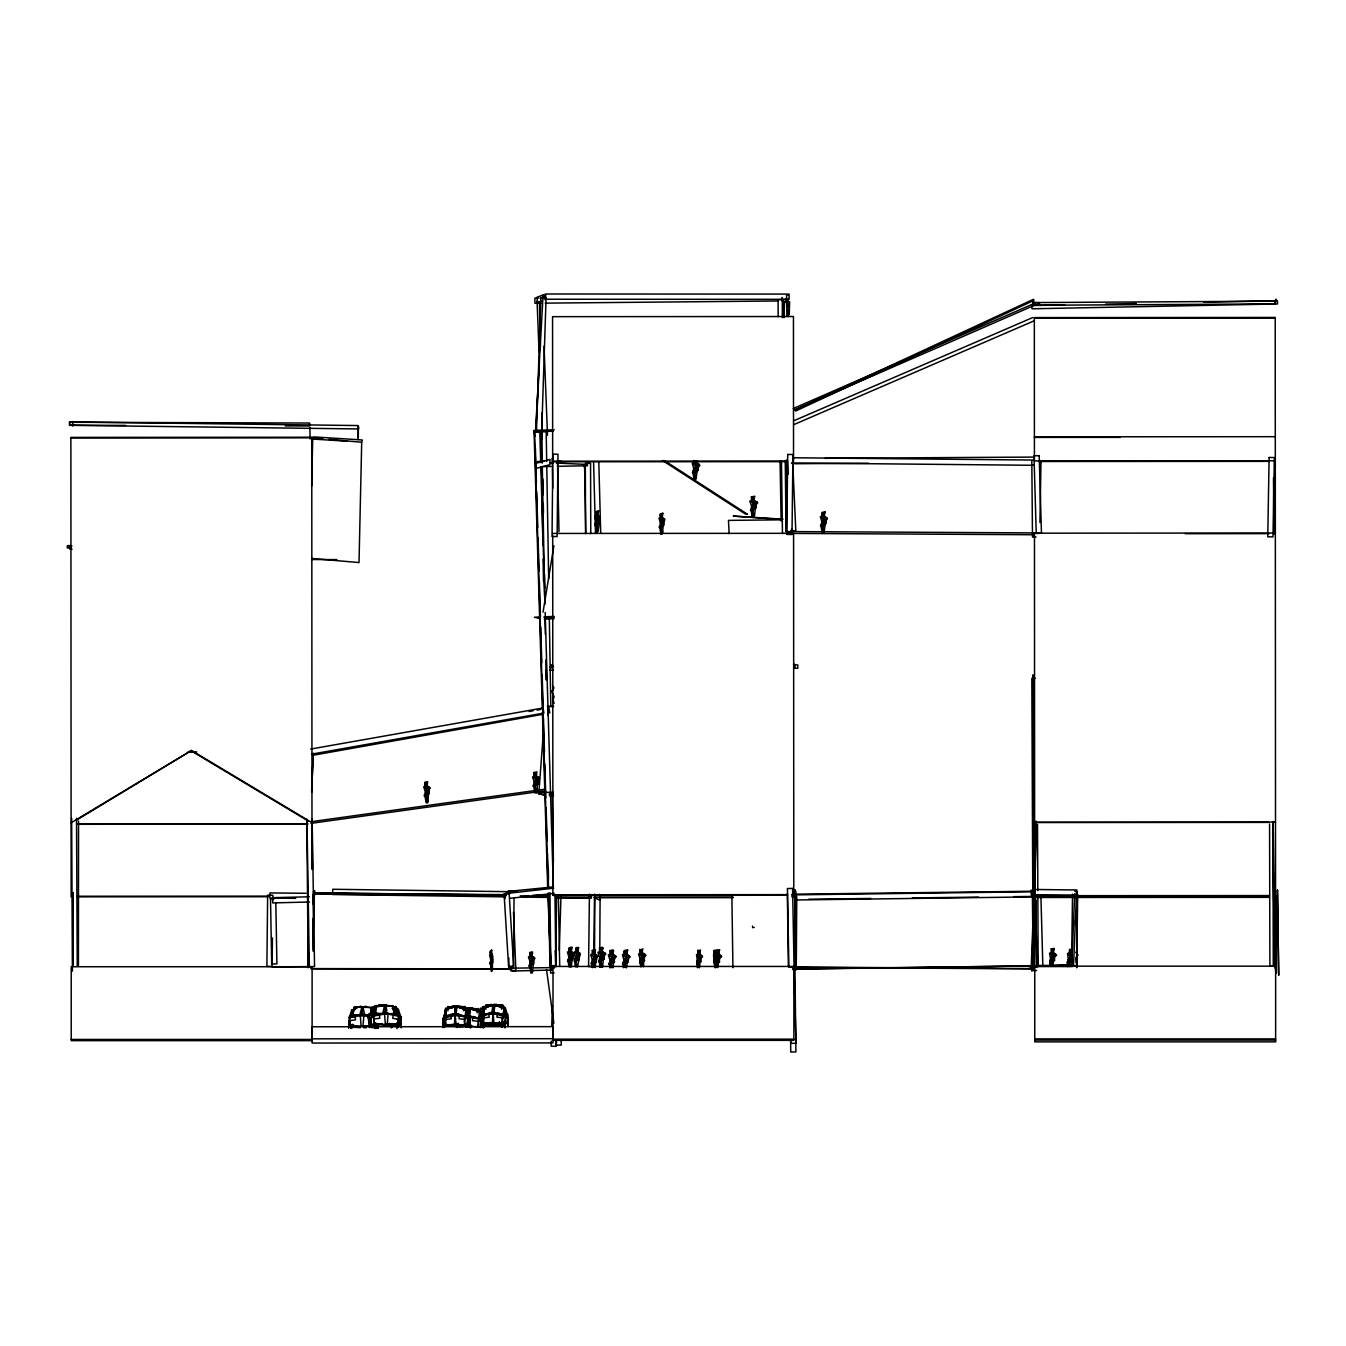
<?xml version="1.0" encoding="UTF-8"?>
<svg xmlns="http://www.w3.org/2000/svg" width="1346" height="1346" viewBox="0 0 1346 1346"><rect width="100%" height="100%" fill="white"/><g stroke="black" fill="none" stroke-linecap="round" stroke-linejoin="round"><path stroke-width="1.5" d="M73.189 965.418L73.256 892.415M78.421 965.418L78.539 821.094M532.814 969.726L532.814 971.509L530.829 971.274L530.812 969.457M545.668 297.483L545.668 294L789.093 294.101L789.093 299.334L545.668 299.233M663.443 526.067L664.588 519.051L662.013 518.059L660.852 524.317M1274.898 965.402L1275.571 895.696M1274.965 966.933L1275.099 921.623M1275.604 970.651L1275.032 890.463M358.204 439.57L358.339 425.925L358.272 437.921M594.461 966.798L594.478 963.618M594.528 954.095L594.865 896.958M599.693 966.832L599.71 963.652M599.794 947.786L600.097 896.991M1073.401 926.115L1073.435 919.907M1076.581 967.656L1076.901 909.223M1076.968 967.505L1077.271 909.072M599.004 523.644L599.037 519.724L597.355 520.027L596.413 530.257L598.196 530.442L600.215 516.494L597.674 515.669L596.463 522.046M786.4 532.242L786.905 461.14M791.616 532.276L791.65 529.045M508.855 958.049L508.754 968.329L513.415 968.262L514.037 897.933M509.411 894.585L509.444 891.153L514.088 891.069M272.414 937.943L272.128 966.411L266.895 966.344L267.635 895.208L272.851 895.258L272.817 900.003M551.254 964.308L551.204 967.976L554.3 968.06M555.848 966.277L556.537 896.705M589.43 894.148L588.572 966.563L593.653 966.596M593.855 950.512L594.511 894.181M591.483 894.552L591.432 898.034L556.924 897.563M1071.5 965.856L1072.543 894.131M1076.665 965.923L1077.709 894.198M397.053 1028.664L397.137 1022.657M693.745 460.5L693.93 462.738L696.505 462.149L696.303 461.257M1033.021 918.544L1032.264 968.935L1033.021 953.708M1039.936 522.484L1040.996 460.702M1035.999 821.296L1033.274 966.478L1036.302 821.413M311.649 486.091L312.726 437.972L322.939 438.863M483.82 1027.536L482.928 1019.932L483.466 1027.907M505.238 1023.7L505.12 1027.907L504.178 1022.287M312.962 903.957L313.248 893.929L314.409 893.98L312.995 941.628M784.011 317.606L784.466 301.74L789.631 301.841L789.244 314.829M312.171 969.204L312.238 966.697M551.254 1041.097L551.103 1046.145L556.302 1046.296L556.47 1041.249M551.725 1025.972L552.348 1005.815M559.297 950.495L560.962 896.722M466.793 1026.998L467.937 1017.778L467.062 1027.301M1076.093 962.373L1076.11 957.477M456.344 1027.402L456.429 1025.433M482.827 1018.131L482.507 1027.469L478.486 1026.796L478.806 1017.475L481.498 1017.913M503.993 1021.866L503.858 1025.602L499.837 1024.929M377.065 1028.125L377.2 1024.407M501.536 1027.133L502.024 1021.513M1033.072 918.881L1031.255 966.293L1032.163 966.176L1033.038 943.294M1071.753 965.402L1074.714 893.794M1073.536 965.637L1076.598 891.372L1074.831 891.136M377.065 1023.515L377.738 1028.445M378.192 1028.108L378.276 1026.157M400.284 1020.958L401.327 1027.772L400.418 1017.896M311.616 790.068L313.147 755.846M313.349 753.188L311.599 792.306M534.564 784.281L536.045 776.659L539.073 777.466L537.626 784.634M371.109 1013.992L372.606 1008.204M794.914 895.006L795.15 889.656M350.751 1027.923L350.852 1025.972M374.087 1023.414L373.851 1027.604L374.104 1023.801M535.456 432.352L543.094 294.959L542.926 298.038M535.792 431.982L539.073 370.402M540.133 350.381L540.385 345.771M715.079 954.92L713.784 962.407L715.214 962.945L715.483 961.835M350.751 1028.26L350.986 1024.457M307.847 967.522L308.873 953.422M308.099 967.656L308.739 958.84M312.945 900.642L313.214 897.109M314.341 895.948L314.728 890.749L313.265 891.994M445.055 1020.268L444.735 1024.508L457.976 1025.332L458.128 1023.212M483.18 1015.523L482.642 1022.943L495.866 1023.768M374.272 1019.393L373.952 1023.65L387.244 1024.643L388.052 1014.043L374.743 1013.033L374.508 1016.213M464.892 1018.838L464.437 1024.945L454.443 1024.171L455.116 1015.456L465.093 1016.23M494.806 1006.623L494.975 1004.469L485.856 1005.395L485.687 1007.548M503 1014.665L502.327 1023.397L492.35 1022.624L493.006 1013.891L496.994 1014.211M543.229 734.63L538.753 794.258L544.962 794.174M447.797 1009.096L447.966 1006.959L457.085 1006.034M578.595 960.203L578.847 956.4L576.997 956.333L575.583 966.378L577.484 966.916L580.244 953.456L577.585 952.144L575.97 958.167M352.871 1025.013L352.702 1027.133L360.274 1027.688M365.961 1028.092L366.129 1025.972M389.347 1023.414L389.179 1025.534L375.938 1024.575M471.537 1025.315L471.369 1027.435L465.699 1027.048M492.888 1023.448L492.72 1025.568L483.264 1024.912M468.004 1024.323L467.853 1026.056L477.83 1026.897L478.335 1020.806M470.427 1010.24L470.595 1008.087L465.127 1008.608M489.355 1022.438L489.204 1024.188L499.181 1025.029L499.467 1021.547M350.212 1021.059L349.859 1025.299L362.949 1026.224L363.857 1015.607L350.751 1014.682L350.482 1017.862M714.861 967.623L714.541 959.244L715.635 959.042L716.425 961.885M572.218 960.135L573.968 953.237L570.99 952.093L569.291 958.268M592.593 962.171L594.394 954.634L597.557 955.576L595.807 962.659M643.506 966.68L643.758 957.729L641.504 958.049L641.335 966.462M716.392 955.879L715.736 960.472M455.991 1015.086L456.95 1006.556L445.593 1008.204L444.651 1016.785L446.149 1009.483M482.541 1015.221L483.483 1006.64L494.84 1004.991L494.117 1011.536M374.609 1027.267L375.063 1023.246M479.916 1012.798L480.455 1008.238L484.24 1007.717M553.61 688.614L553.845 687.318M352.989 1015.692L353.931 1007.582L362.848 1006.758L361.906 1014.867L354.772 1015.523M469.687 1015.035L470.477 1008.524L464.791 1009.315M530.947 967.438L531.451 961.044L533.336 960.792L533.016 967.774M825.148 524.805L827.033 517.84L823.971 516.746L822.17 522.955M553.172 686.275L553.357 689.96M592.896 967.353L593.822 958.975L596.026 958.756L595.168 967.656M374.609 1027.621L375.13 1024.07M600.535 896.756L600.03 900.205L594.108 897.597M498.525 1013.689L493.494 1012.041L494.571 1005.092L503.976 1008.188L502.916 1015.12M569.981 960.792L567.457 951.992L570.956 951.201L572.773 959.21L569.981 960.792L570.384 956.35L572.454 956.299L571.259 966.916L569.139 966.495L569.93 960.724L572.538 958.453M471.588 1016.365L469.081 1015.523L470.191 1008.625L479.58 1011.771L478.469 1018.686M504.565 899.296L506.416 893.677M543.044 612.161L553.896 545.753M751.724 508.552L754.82 496.253C749.15 496.001 752.986 502.849 757.159 501.957L755.173 509.057M349.237 1020.318L348.614 1027.2M348.631 1028.31L349.59 1020.369M603.26 960.22L605.263 953.153L601.898 952.194L600.013 958.503M693.846 470.78L697.11 460.803M699.415 967.808L700.324 958.941L698.439 959.008L697.682 967.37M361.485 1013.992L361.283 1015.136L368.754 1016.617M694.351 461.123L699.398 464.521L697.194 471.47M612.952 967.892L613.927 958.991L611.505 959.126L610.562 967.522M1275.032 302.715L1275.655 299.435M1275.419 302.564L1276.025 299.266M531.283 965.503L531.047 966.748L528.944 966.226L530.593 961.128L532.528 961.582L531.283 965.503L528.44 956.888L531.62 955.811L533.723 963.652L531.334 965.503L533.47 962.928M363.1 1014.009L362.882 1015.153L349.792 1017.626L350.128 1015.91L353.863 1015.204M480.337 1025.046L481.38 1019.797L480.774 1027.654M501.789 1027.452L502.512 1023.869M661.34 526.824L661.105 528.053L659.153 527.464L660.936 522.416L662.669 522.938L661.34 526.824L659.018 518.109L661.929 517.15L663.662 525.058L661.525 526.808L663.46 524.317M492.283 961.179L491.744 963.702L491.223 954.045L489.793 955.054L491.206 963.013L492.199 960.438M1077.322 954.314L1076.194 958.907M613.473 962.844L615.677 955.896L612.346 954.869L610.024 962.222M374.71 1012.865L376.224 1005.832L384.502 1005.597L382.987 1012.613M623.888 962.053L626.361 954.852L629.625 956.064L627.253 962.861M624.073 967.37L625.419 959.059L627.791 959.059L626.412 967.875M397.423 1027.032L397.777 1025.383M535.506 785.408L535.22 786.653L533.016 786.199L534.715 781.151L536.802 781.538L535.506 785.408L532.528 776.962L535.977 775.767L538.148 783.49L535.422 785.509L537.862 782.783M552.684 699.937L553.795 695.932M534.278 774.287L534.732 772.385L536.936 771.847L536.162 776.524L534.261 774.859M714.726 966.243L713.481 955.004L715.163 954.011L715.719 960.371M1052.74 966.378L1054.103 957.528L1051.882 957.561L1050.654 965.906M446.098 1011.637L445.139 1015.507L444.331 1015.086M484.005 1010.089L482.844 1023.683M717.687 967.656L719.168 958.857L717.048 958.806L715.752 967.084M361.687 442.127L362.242 439.957L313.147 436.878L312.709 438.611M447.848 1009.18L448.437 1006.858L456.143 1006.455M483.399 1016.97L483.988 1014.632M485.738 1007.632L486.327 1005.294L494.049 1004.89M447.882 1010.88L448.285 1006.455M484.055 1012.596L483.651 1017.021M485.788 1009.315L486.175 1004.89M1070.911 964.998L1072.139 959.479L1071.433 953.002L1067.496 953.506L1068.69 961.7M352.635 1014.463L354.621 1007.431L361.939 1007.161L359.971 1014.211M351.592 1016.684L354.301 1007.077L356.354 1007.313M482.743 1010.913L483.164 1006.572M822.995 525.495L822.658 526.707L820.421 526.05L822.356 521.07L824.475 521.659L822.995 525.495L820.337 516.679L823.954 515.838L825.805 523.813L822.86 525.478L825.552 523.072M482.305 1013.807C486.394 1001.374 480.707 1010.678 482.575 1015.271M392.477 1024.558L391.501 1027.856L391.164 1023.852M715.399 962.44L716.19 958.773L718.158 959.513L716.728 964.476L714.978 963.669L715.18 959.816L714.154 959.311L715.349 964.897M1068.135 966.31L1069.885 958.049L1072.24 958.15M699.55 962.794L701.872 955.879L699.483 954.735L696.992 962.087M1053.245 961.347L1055.954 954.499L1053.077 953.338L1050.2 960.607M1072.207 959.58L1071.231 961.919L1068.017 960.977L1071.281 953.893M599.02 521.811L597.119 524.503L599.222 522.534L597.607 514.761L594.713 515.922L596.564 523.796L598.835 521.087M426.615 795.368L428.937 793.4L426.8 785.627L423.687 786.821L426.615 795.368L428.684 792.676M795.267 968.615L794.662 890.362L795.082 945.128M1072.19 952.312L1071.08 953.675L1069.666 951.757L1070.238 949.3M73.542 424.915L72.65 425.975L73.071 421.567M72.398 422.392L73.105 421.534M530.778 964.813L533.218 962.188M576.542 960.724L578.948 959.345L577.552 951.252L574.405 951.824L575.533 959.277L576.542 960.724L578.78 958.571M593.485 963.45L596.48 961.582L594.36 953.725L590.675 954.768L593.485 963.45L596.194 960.842M583.844 466.675L587.664 463.327M587.849 463.159L589.38 461.813M641.268 962.525L644.7 960.556L642.16 952.783L638.526 953.961L641.268 962.525L644.33 959.833M576.038 960.001L578.595 957.797M752.734 509.831L756.132 507.947L753.794 500.106L749.84 501.149L752.734 509.831L755.796 507.223M569.476 960.085L572.286 957.696M444.903 1025.282L445.089 1015.54L445.055 1025.164M482.474 1014.413L482.81 1023.717M482.692 1014.228L483.853 1007.818M822.356 524.755L825.3 522.315M600.821 960.994L604.253 959.16L601.881 951.286L597.927 952.295L600.821 960.994L603.933 958.436M697.8 963.433L700.997 961.835L699.6 953.843L696.521 954.634L697.8 963.433L700.728 961.094M694.755 472.126L698.069 470.477L696.151 462.502L692.265 463.327L694.755 472.126L697.8 469.72M611.034 963.568L614.55 961.885L612.346 953.978L608.342 954.869L611.034 963.568L614.23 961.145M1054.137 958.924L1050.957 961.28L1049.527 953.187L1053.211 952.446L1054.675 960.455L1051.075 961.969L1054.406 959.681M716.106 962.474L719.185 960.236L718.478 953.708L714.978 954.28L716.156 963.198L719.689 961.784L719.185 960.236M624.78 963.45L628.212 962.003L626.395 953.978L622.424 954.634L624.78 963.45L627.926 961.229M716.156 963.198L719.437 961.01M71.102 822.793L191.502 750.462L311.986 822.658M76.486 820.151L191.502 750.462M1072.392 960.321L1068.859 962.407L1072.627 961.094M717.132 956.787L715.079 957.965L714.575 952.749L716.173 954.735M1035.225 904.764L1035.848 899.145L1033.997 900.138L1034.485 905.168M795.15 409.941L1033.526 299.283L1034.014 300.343L795.654 411.001M481.952 1017.24C479.025 1014.934 480.387 1006.774 481.969 1015.069M505.776 893.963L507.358 893.273M793.282 408.528L1034.3 303.405L1035.04 305.037L794.022 410.177M793.972 420.692L1032.769 317.538M793.753 424.646L1034.401 320.701M466.793 1016.869L455.924 1013.336L453.417 1014.312L465.8 1017.273M504.7 1015.321L497.616 1012.882M503.69 1015.708L502.681 1016.095C491.425 1012.36 491.458 1015.978 492.838 1005.092L483.567 1008.221L484.19 1015.153L486.343 1014.43M480.253 1018.872L473.186 1016.415M539.006 296.473L536.97 297.214L537.559 302.413L539.864 301.571M539.78 296.204L541.311 295.649M541.563 295.548L544.625 294.438L544.979 299.721M540.369 301.386L541.647 300.932M479.243 1019.242L466.877 1016.196M469.401 1015.288C466.339 1014.951 472.581 1023.751 468.307 1025.215C462.721 1026.981 463.815 1015.237 466.692 1015.658M375.803 1007.094L371.597 1008.507L371.462 1011.94L371.109 1007.649L361.99 1006.758L362.579 1014.867L369.881 1015.574M378.209 1006.286L380.615 1005.479M448.454 1015.994L446.283 1016.718L445.677 1009.786L454.948 1006.657L455.554 1013.588L460.618 1015.237M450.624 1015.254L455.554 1013.588L456.664 1006.657L466.069 1009.736L465.009 1016.684L462.822 1015.961M488.514 1013.706L493.46 1012.041M537.576 462.284L540.722 462.418M584.349 464.32L556.436 463.058M352.989 1010.072L355.176 1009.349M465.985 1009.433L468.475 1008.608L469.031 1015.523M482.692 1009.096L480.539 1009.803L480.808 1013.269M465.228 1009.668C467.499 1007.851 469.636 1015.675 466.692 1015.473M504.127 1007.784L505.911 1013.488L504.582 1013.925M351.289 1016.28L349.674 1016.802L349.926 1026.14L353.409 1025.013M479.428 1011.502L481.481 1017.122L480.152 1017.526M491.391 1012.343L482.171 1015.355M397.524 1009.466L398.399 1009.214L400.048 1014.968L399.156 1015.221M397.962 1009.332L398.399 1013.37M714.406 963.601L715.332 967.656M785.425 302.261L782.834 302.985L782.413 297.786M502.647 1004.873L500.611 1005.445L501.688 1009.281M465.952 1018.535L468.004 1017.963M503.858 1016.987L504.868 1016.701M1032.146 965.587L1028.714 966.546L1072.56 966.563M1076.531 965.452L1074.411 966.041M1073.351 966.344L1074.949 965.89M536.465 463.091L550.026 459.423L550.043 464.656L536.482 468.324M447.023 1008.709L458.835 1006.017L447.091 1008.81M485.014 1007.279L496.724 1004.469L485.082 1007.38M584.585 464.908L585.779 532.091M356.909 1008.356L353.039 1009.315L354.419 1009.264M360.778 1007.397L366.247 1006.371L362.377 1007.33M464.42 1009.736L472.362 1008.003L464.589 1009.921M331.099 559.936L332.428 559.616M372.943 1007.7L386.689 1004.89L380.884 1006.303M396.313 1009.382L397.356 1009.163L398.769 1014.968M372.253 1017.139L374.76 1005.782L376.358 1005.479L372.522 1017.088M393.385 1008.692L395.202 1008.356L396.464 1014.177M376.426 1013.588L372.707 1014.278L373.599 1015.406M374.037 1015.961L387.093 1013.572L385.747 1011.872M529.163 711.512L533.117 710.806M537.071 710.099L541.008 709.392M312.709 755.325L541.883 714.474M310.657 749.066L543.027 707.996L543.935 713.077L311.549 754.164M465.06 1008.844L466.019 1008.676L452.828 1006.034L464.639 1008.911M503.168 1007.245L490.718 1004.469L502.967 1007.279M754.197 927.411L752.734 927.663L752.464 926.065M392.191 1008.474L393.183 1008.322M373.549 1014.901L369.914 1015.439L371.732 1006.959L382.685 1005.395M444.988 1016.095L443.759 1016.28L444.264 1019.898L446.737 1019.545M482.894 1014.531L481.649 1014.716L482.171 1018.333L483.399 1018.165M360.492 1007.431L364.345 1006.892M312.306 821.548L544.894 789.177L545.483 790.725M310.926 823.365L543.515 790.994M487.706 1006.101L489.305 1005.916M478.789 1010.863L466.355 1007.969L478.15 1010.947M505.76 893.559L553.744 888.175M509.68 898.371L554.249 893.357M393.352 1006.741L395.825 1006.488L398.45 1016.129M368.047 1014.632L369.09 1014.531M511.127 891.119L552.97 886.947M486.478 1006.741L482.827 1007.077L482.659 1009.231L483.315 1006.959L487.168 1006.791M445.358 1016.264L455.301 1015.456L455.958 1024.171L446.014 1024.979L445.543 1018.872M482.76 1024.794L490.718 1024.188L490.583 1022.455M382.045 1023.869L376.089 1024.306L376.106 1027.301M455.2 1014.733L458.936 1014.497M467.314 1024.592L456.092 1025.332L455.907 1023.212M493.982 1023.784L507.072 1022.91L506.904 1020.79M388.388 1005.916L392.679 1005.63L394.715 1013.353M369.746 1015.002L360.307 1015.607L361.065 1026.224L374.289 1025.4L374.138 1023.263M395.808 1014.346L399.543 1014.11L399.779 1017.307M371.53 1027.637L377.116 1027.301L376.964 1025.181M397.306 1013.252L384.535 1014.009L385.393 1024.626L398.164 1023.869L397.81 1019.629M1034.872 966.529L1030.7 966.765L1031.961 971.189M1047.373 965.805L1068.219 964.611M790.64 530.947L795.806 530.694L792.659 461.577M540.251 616.99L534.396 617.225L540.335 618.672M544.154 616.821L553.913 616.418M544.255 619.076L554.014 618.672M465.817 1008.676L469.67 1008.507M554.216 429.811L535.658 430.35L537.777 430.737M553.004 431.326L540.587 431.242M554.148 972.906L550.665 973.007L548.276 892.92M309.429 896.789L272.582 897.681L272.7 902.914L309.546 902.005M509.528 968.195L553.879 967.606M552.011 970.029L512.338 971.021L509.326 967.993M1064.669 304.903L1031.928 305.542L1032.012 308.789L1277.522 303.977L1277.438 300.747L1203.795 302.177M1105.588 304.112L1136.276 303.506M537.491 461.493L544.12 461.358M557.412 461.106L560.744 461.039M540.924 466.658L550.884 466.456M557.53 466.322L587.428 465.733L587.361 462.25M273.995 898.876L270.512 898.926L271.69 964.005L276.906 963.904L275.829 903.166M553.61 706.448L547.401 706.532L553.256 706.33M549.101 794.123L553.24 794.073M517.184 890.816L508.266 890.934L508.3 894.35M520.229 895.881L529.163 895.763M532.141 895.713L547.014 895.511M791.65 894.905L1031.558 891.775M797.808 899.952L1033.661 896.873M792.542 969.002L1038.557 965.822L793.08 969.12M1035.983 537.037L1032.5 537.088L1031.81 460.955M796.176 894.181L1032.399 891.237M808.677 899.229L870.845 898.455M912.285 897.933L978.592 897.109M1013.807 896.672L1032.466 896.436M782.329 519.808L728.472 520.397L729.145 533.723M539.006 297.988L534.884 298.021L534.934 303.237L541.109 303.17M545.231 303.136L778.022 300.982M553.324 792.289L536.835 792.441L545.265 795.957M549.404 795.907L553.526 795.873M549.673 667.01L553.492 666.977M549.706 670.291L553.526 670.274M272.178 966.899L309.765 966.613M825.182 458.313L1033.543 457.085M792.188 463.731L868.523 463.276M544.205 617.393L554.35 617.343M1035.192 678.3L1031.827 678.317L1033.122 970.55L1036.487 970.533M1034.334 318.178L1275.217 318.043M1034.401 436.827L1275.285 436.693M70.884 437.988L311.767 437.837M1034.401 437.416L1120.293 437.366M552.651 461.19L787.259 461.055M1275.301 460.769L1034.418 460.921L1034.334 317.589L1275.217 317.437L1275.554 897.345M787.259 461.661L552.651 461.796L552.567 316.663L793.45 316.529L793.534 461.644M1038.607 461.51L1269.026 461.375M552.701 533.453L793.585 533.319L793.787 895.241M1275.335 533.033L1034.468 533.184L1034.62 822.541L1269.228 822.406M1185.271 533.689L1269.059 533.639M188.356 751.657L192.545 751.657M188.356 751.96L196.735 751.943M1034.62 822.238L1275.503 822.103M77.378 823.988L307.797 823.853M77.378 824.29L307.797 824.156M787.511 894.636L552.903 894.77L552.701 535.557M552.903 895.376L787.511 895.241M77.429 896.251L268.039 896.133M1036.773 895.696L1269.261 895.561M77.429 896.84L268.039 896.739M1036.773 896.285L1269.261 896.15M590.608 897.143L557.093 897.159L557.984 897.9M594.797 897.143L733.048 897.059M1036.773 896.89L1269.261 896.756M557.093 897.765L590.608 897.748M598.987 897.732L733.048 897.664M1036.773 897.479L1269.261 897.345M1036.857 965.452L1072.358 965.452M312.104 1038.826L552.987 1038.691M1034.754 1038.893L1275.638 1038.893M793.871 1039.162L552.987 1039.162L552.987 966.445L793.871 966.445L793.871 1040.357L552.987 1040.357M71.22 1039.448L312.104 1039.448L312.104 966.731L71.22 966.731L71.22 1040.643L312.104 1040.643M1034.754 1040.088L1275.638 1040.088M310.775 968.598L511.833 968.868M312.524 968.8L511.514 969.086M125.599 425.403L69.706 425.218L69.706 422.274L309.26 423.031L309.244 425.975L285.285 425.908M793.787 664.907L797.808 664.924L797.791 668.289L793.77 668.272M375.08 1007.717L373.229 1007.717M1037.261 532.915L786.771 531.569L786.973 533.386L1033.678 534.732M71.187 545.652L67.317 545.635L67.3 547.94L71.17 547.957M311.952 559.515L336.87 559.616M791.953 896.722L796.765 896.756L796.26 969.743L793.046 969.726M796.31 967.051L1033.694 968.582M796.882 967.37L1034.283 968.901M392.595 1007.885L393.89 1007.902M594.04 1039.819L599.256 1039.852M314.88 893.222L505.961 894.619M314.897 894.097L505.961 895.494M793.568 457.758L1033.896 460.063M791.465 462.957L1033.846 465.295M306.097 893.29L269.89 892.936L269.839 898.085L295.699 898.337M313.87 892.869L504.599 895.04M532.696 895.359L548.764 895.544M313.87 893.239L504.582 895.427M532.696 895.746L548.747 895.931M512.153 891.725L332.714 889.269L332.647 894.501L505.171 896.857M522.433 897.092L548.31 897.446M383.475 1005.698L392.09 1005.984M793.534 664.301L794.779 664.335L795.049 667.65M795.267 667.65L793.686 667.616M397.07 1008.76L395.034 1008.692M72.095 549.235L69.756 549.151L69.134 545.837L71.961 545.938M550.144 462.788L553.29 462.923M370.621 1007.481L362.915 1007.178L364.665 1014.228M391.871 1006.673L395.472 1006.842L396.128 1009.197M495.008 1004.89L502.344 1005.26L503 1007.599M457.118 1006.455L464.437 1006.825L465.093 1009.163M470.646 1008.507L477.965 1008.911M782.194 519.522L733.183 516.09L783.002 519.203M454.965 1014.497L458.75 1014.733M312.592 439.048L347.369 441.219M1032.416 890.379L1030.851 890.261L1031.423 895.46L1033.089 895.578M468.576 1017.34L478.553 1018.182M329.063 439.385L361.704 442.245L359.012 562.561L312.07 558.472M787.932 295.043L786.602 294.925L786.855 316.428M1038.22 302.631L1039.331 302.749L1039.566 304.516M1038.658 302.682L1032.634 302.076L1033.105 303.876L1038.456 304.415M456.21 1006.034L465.127 1006.926L465.38 1009.079M392.679 1006.623L396.212 1007.01L397.171 1015.103M469.737 1008.087L478.638 1009.029L478.873 1011.183M504.043 1014.043L506.466 1014.312M505.928 1014.261C514.222 1028.277 495.681 1025.551 504.582 1014.11M466.153 1015.607L468.576 1015.877M396.565 1015.136L398.5 1015.372L398.113 1024.71L389.095 1023.616M506.836 1014.497L508.065 1014.665L507.56 1018.299L506.332 1018.114M467.701 1015.877L470.158 1016.23L469.67 1019.847L468.442 1019.679M459.07 1015.641L455.217 1015.086L454.712 1006.556L466.288 1008.171L466.776 1016.735M368.585 1019.898L369.83 1020.083M482.39 1018.232L483.618 1018.4L483.096 1022.018L481.868 1021.85M397.743 1015.978L401.411 1016.516L400.889 1020.133L397.205 1019.595M380.464 1005.378L386.352 1006.27M362.108 1006.875L365.893 1007.447M396.246 1014.615L399.981 1015.355L400.502 1017.054M387.833 1012.613L384.148 1011.856L385.511 1013.555L398.382 1016.196L397.02 1014.497M353.83 1010.005L352.517 1009.702L351.34 1015.574M398.921 1015.826L400.637 1016.247L400.284 1025.568L395.152 1024.34M360.24 1006.337L364.11 1007.33M360.408 1006.421L364.295 1007.414M1076.228 890.682L1077.019 896.133L1076.177 895.914M384.283 1006.354L378.579 1004.823L388.203 1006.371M474.078 1017.206L476.282 1017.946M382.314 1005.496L384.855 1006.354M491.425 962.39L492.787 962.912L492.804 955.879L491.357 954.937L491.105 959.681M553.307 665.597L550.766 664.621L551.759 668.306M599.391 894.417L600.787 895.04M468.879 1015.271L470.461 1016.213M191.502 751.051L308.385 821.094M493.629 1011.973L494.891 1012.747L482.491 1015.557M444.584 1017.105L445.543 1017.694C466.238 1012.714 453.703 1012.007 444.264 1016.92M664.369 460.584L747.518 514.273L745.65 514.172L662.484 460.483M1072.207 952.783L1070.457 951.605L1068.707 954.617L1071.416 956.956M1075.791 952.16L1078.112 955.239M795.806 891.119L795.166 967.488M375.467 1024.205L376.022 1025.416M373.65 1024.912L374.087 1025.972M553.963 697.851L551.709 690.7M1076.884 960.337L1076.009 957.544M392.813 1008.339L394.26 1013.05M385.461 1005.613L386.908 1010.308M397.608 1018.956L398.265 1026.931L397.137 1023.128M465.834 1010.274L464.757 1006.421L462.721 1006.993L463.798 1010.846M466.423 1013.824L467.079 1016.146M396.767 1011.553L397.423 1013.891M479.327 1012.377L478.284 1008.524L476.232 1009.012L477.292 1012.865M554.03 703.554L553.105 699.213M530.223 969.843L530.98 973.124L532.393 972.737L531.737 969.473M600.232 967L599.054 960.909L600.821 960.691L601.847 966.647M358.322 426.396L358.692 428.768M640.932 966.865L640.023 962.525L641.655 962.222L642.379 966.445M531.384 967.757L530.896 965.233L529.466 965.486L529.87 968.111M506.819 1013.656L507.156 1015.221M468.913 1015.221L469.249 1016.785M660.92 534.412L659.708 526.723L661.021 526.538L662.249 534.093M592.307 967.724L591.601 963.349L593.25 963.13L593.973 967.387M351.659 1025.888L351.979 1027.536M610.007 967.892L609.301 963.5L611.084 963.332L611.707 967.572M568.971 966.798L568.096 960.657L569.644 960.539L570.502 966.529M548.916 707.979L549.791 713.06M490.785 968.043L491.307 971.324L492.131 970.954L490.331 963.669L492.434 969.726L492.417 959.042L491.206 967.656M481.868 1021.53L481.128 1016.264L482.558 1027.452L481.801 1022.186M623.467 967.707L622.962 963.299L624.712 963.231L625.183 967.488M575.331 966.68L574.708 960.506L576.105 960.489L576.778 966.495M443.961 1023.095L443.221 1017.828L444.432 1027.032M443.911 1023.734L444.416 1027.335M546.51 969.524L553.896 1023.179M457.32 1025.618L457.573 1027.553M374.474 1024.508L374.996 1028.529M503.269 1007.515L503.017 1005.378L494.1 1004.469L494.352 1006.623M374.39 1023.313L374.811 1026.88M351.155 1025.871L351.39 1027.789M468.29 1013.875L469.182 1024.474M1050.233 966.26L1049.914 961.852L1051.529 961.751L1051.68 966.007M785.441 298.694L785.711 302.177M375.669 1022.691L376.14 1028.411M697.413 967.707L697.06 963.299L698.406 963.181L698.54 967.454M503.774 1022.64L503.942 1024.76L490.836 1025.551L490.667 1023.431M482.003 1019.208L482.575 1026.645M469.317 1025.299L469.485 1027.419M400.031 1020.487L400.351 1024.743L387.295 1025.534L387.143 1023.397M363.908 1025.955L364.076 1028.092M469.115 1022.573L469.35 1026.073L459.407 1026.813L459.289 1025.063M493.006 1011.536L492.602 1005.008L504.178 1006.606L504.666 1015.187M369.309 1019.965L369.494 1023.448M369.006 1014.733L369.157 1017.34M468.576 1015.035L468.24 1008.507L479.799 1010.207L480.236 1018.771M715.365 967.404L715.147 962.979L716.678 962.945L716.695 967.236M1067.63 966.613L1067.479 962.188L1069.195 962.188L1069.212 966.478M787.427 460.265L788.066 474.398M513.482 912.167L515.871 970.5L510.672 970.735L510.571 968.195M544.053 346.191L547.502 435.28M537.071 301.1L539.073 352.433M542.303 435.465L541.799 413.104M540.705 462.25L539.813 432.217L534.598 432.369L548.108 886.896M540.873 468.257L544.928 604.421M545.164 612.43L553.324 886.745M555.225 950.831L555.713 966.849M535.018 436.255L534.025 430.283L542.32 708.366M535.388 448.184L536.381 481.952M536.684 491.879L537.761 527.632M538.047 537.559L539.056 571.327M539.359 581.27L540.419 617.023M540.722 626.95L541.782 662.703M542.152 674.615L543.094 706.398M543.447 718.327L544.457 752.094M544.81 764.006L545.82 797.774M546.123 807.701L547.132 841.469M547.486 853.398L548.495 887.165M548.848 899.078L549.791 930.86M550.211 944.774L550.867 966.613L547.906 895.09M542.438 712.337L547.671 887.132M396.969 1007.986L397.036 1010.24M1040.963 898.287L1042.847 965.974M1037.076 945.279L1037.648 966.108M600.703 533.201L598.819 462.57M593.603 462.704L595.487 533.336M794.039 969.658L795.991 1043.217L790.792 1043.369L790.691 1040.088M784.163 309.765L783.961 301.201L784.314 316.949M309.782 423.418L309.816 425.067M352.719 1024.239L352.803 1027.974M557.463 460.854L558.994 531.687M552.18 458.229L552.819 488.211M539.46 301.925L540.402 346.393M558.405 897.546L559.7 965.519M561.131 1040.122L561.215 1045.085L556.1 1045.186L555.999 1040.206M309.866 427.321L310.085 438.998M780.074 461.527L781.117 520.936M542.118 439.183L541.967 431.225L542.219 463.159M542.842 478.957L543.128 494.857M543.262 502.815L543.447 512.759M544.575 574.405L544.827 588.32M546.308 669.837L546.493 679.78M542.287 467.129L544.642 596.379M545.029 618.251L545.315 634.151M545.786 660.011L546.156 679.881M546.695 461.611L546.207 431.763L540.974 431.864L541.479 461.712M546.796 467.584L548.663 578.999M549.336 618.79L550.8 706.33M552.281 793.888L553.408 861.524M541.58 467.685L542.892 545.281M543.111 559.196L543.481 581.085M548.327 869.583L548.495 879.527M549.084 915.347L549.959 967.084M312.137 819.159L314.56 966.529L309.361 966.63L306.955 819.26M1273.148 821.413L1275.268 967.707M1272.677 831.34L1274.645 967.74M786.619 460.669L786.989 486.966M792.542 893.559L792.592 897.597M781.454 460.736L782.463 533.554M787.376 893.626L788.369 966.445M731.854 895.393L732.931 967.74M787.242 460.164L787.326 468.122M786.653 460.248L786.754 468.223M554.989 895.914L555.814 965.62L550.8 965.637L549.925 892.617M1033.005 894.922L1033.038 898.135M1033.678 955.98L1033.728 960.792M1032.399 894.77L1033.055 954.23M1033.072 955.828L1033.122 960.657M787.965 299.35L788.066 307.948M788.083 309.378L788.167 316.546M794.964 968.178L795.907 1051.933L790.741 1052L790.624 1041.535M786.182 460.483L786.283 468.593M785.256 460.483L786.081 531.519M783.456 316.63L783.271 299.62L778.038 299.687L778.224 316.697M782.11 297.483L782.144 300.949M312.053 819.512L312.508 868.978M312.945 918.46L313.248 951.437M306.821 819.563L308.167 966.327M1273.989 477.695L1274.46 534.025M1273.484 477.796L1273.955 534.126M1034.418 899.195L1033.005 674.817L1033.055 727.547M1034.468 908.954L1034.552 967.555L1033.274 762.677M1037.53 824.408L1037.816 890.648M1037.85 894.535L1038.153 966.63M76.52 818.284L77.26 965.991M71.641 818.301L72.398 971.105M1272.946 823.92L1273.282 965.957L1269.901 966.075L1269.564 824.038M782.834 317.538L782.8 300.04M590.776 533.571L590.558 463.31L585.325 463.327L585.56 533.588M1034.115 955.626L1034.115 960.876M782.312 299.99L782.346 317.488M312.003 869.482L311.767 437.248L70.884 437.383L71.136 896.857M313.366 895.056L313.366 950.226M308.15 902.257L308.15 967.017M601.275 957.729L600.181 966.731L602.587 967.017L603.597 956.316L601.191 956.518L601.275 957.729M640.578 958.15L639.872 963.265L641.924 963.736L642.799 958.554L640.578 958.15M698.49 950.848L699.112 954.55L700.425 950.007L698.49 950.848M533.386 963.585L533.386 964.678L530.543 964.224L531.72 956.72L534.547 957.612L533.386 963.585M662.703 531.098L662.703 532.865L660.886 532.562L661.71 522.349L663.443 522.181L662.703 531.098M715.449 952.278L714.625 954.751L713.969 950.512L715.248 950.125L715.449 952.278M718.579 951.824L718.697 953.372L716.543 953.809L716.661 950.091L718.579 951.824M755.577 506.466L754.483 515.804L752.078 515.552L753.104 505.356L755.493 505.137L755.577 506.466M552.886 454.208L552.045 536.516L557.126 536.549L557.967 454.241L552.886 454.208M577.77 949.384L577.905 950.932L575.718 951.353L576.054 947.634L577.77 949.384M69.504 421.954L69.47 425.319L357.986 428.937L358.019 425.555L69.504 421.954M787.713 454.46L786.787 534.429L792.003 534.497L792.929 454.511L787.713 454.46M1035.192 889.487L1035.141 894.703L1076.85 895.191L1076.901 889.975L1035.192 889.487M535.641 781.033L534.816 791.263L536.97 791.414L537.71 780.697L535.641 781.033M595.42 949.855L594.461 954.482C591.483 953.708 592.358 949.031 595.42 949.855M640.545 949.956L640.259 951.874L641.874 953.523L642.833 948.863L640.545 949.956M469.485 1017.812L470.393 1027.637L469.485 1017.812M507.375 1016.264L508.3 1026.073L507.375 1016.264M1269.11 457.472L1267.764 536.802L1272.996 536.886L1274.326 457.556L1269.11 457.472M695.31 467.685L693.829 477.847L696.151 478.234L697.632 467.6L695.31 467.685M660.062 515.232L660.213 517.47L662.249 516.797L662.282 514.424L660.364 513.735L660.062 515.232M426.699 790.893L426.16 801.139L428.112 801.307L428.55 790.573L426.699 790.893M491.694 950.141L491.727 954.751L490.398 952.48L491.694 950.141M568.769 949.182L568.921 951.42L571.293 950.865L571.343 948.493L569.106 947.685L568.769 949.182M623.989 951.874L624.123 954.129L626.731 953.624L626.815 951.269L624.308 950.394L623.989 951.874M639.703 949.519L640.107 953.237L642.379 952.43L642.126 950.074L639.703 949.519M821.699 513.852L821.851 516.09L824.307 515.501L824.358 513.129L822.036 512.372L821.699 513.852M376.089 1005.984L375.871 1014.06L385.259 1013.286L385.478 1005.193L376.089 1005.984M490.23 952.16L490.314 954.398L491.458 953.675L490.466 950.663L490.23 952.16M443.019 1023.465L442.901 1027.688L443.49 1017.862L443.019 1023.465M480.909 1021.9L480.791 1026.123L481.38 1016.297L480.909 1021.9M504.817 1021.496L504.632 1027.419L505.844 1016.23L504.817 1021.496M540.84 297.651L536.465 431.544L541.698 431.713L546.072 297.836L540.84 297.651M662.838 513.28L662.232 517.874C659.792 517.066 660.028 512.826 662.838 513.28M595.79 512.994L595.908 515.198L597.927 514.408L597.977 512.069L596.093 511.497L595.79 512.994M1054.355 948.627L1052.808 953.119C1050.889 951.723 1051.361 947.5 1054.355 948.627M1071.652 951.134L1071.736 952.682L1069.246 953.069L1069.548 949.351L1071.652 951.134M572.067 947.365L571.108 951.908C568.264 951.1 569.072 946.406 572.067 947.365M598.549 510.857L597.893 515.535C595.42 514.677 595.841 510.672 598.549 510.857M825.485 522.265L824.156 531.569L821.969 531.199L823.298 521.037L825.451 520.936L825.485 522.265M719.622 949.94L718.007 954.398L717.233 950.04L719.622 949.94M825.115 512.002L824.072 516.561C821.262 515.669 822.036 511.076 825.115 512.002M627.673 950.175L626.344 954.634C623.484 953.607 624.544 948.896 627.673 950.175M697.8 950.343L697.918 954.062L699.769 953.506L699.718 951.134L697.8 950.343M576.138 949.485L577.77 951.942L578.713 947.483L576.761 947.584L576.138 949.485M489.927 963.147L491.038 964.964L492.064 959.816L491.172 959.311L489.927 963.147M425.942 791.347L425.841 794.106L428.634 794.476L429.711 787.343L426.918 786.535L425.942 791.347M699.449 959.648L698.524 964.695L696.992 964.022L697.682 959.025L699.449 959.648M1050.974 957.578L1049.678 962.575L1051.596 963.265L1053.06 958.217L1050.974 957.578M459.407 1015.49L459.02 1018.771L465.48 1019.444L465.867 1016.163L459.407 1015.49M490.785 952.783L490.398 955.997L492.114 957.965L492.215 954.751L490.785 952.783M497.313 1013.925L496.926 1017.206L503.37 1017.879L503.757 1014.598L497.313 1013.925M371.277 1016.802L371.025 1026.678L371.277 1016.802M472.867 1017.391L472.463 1020.672L478.907 1021.395L479.327 1018.114L472.867 1017.391M427.305 784.819L427.086 786.367C424.427 785.66 424.73 781.353 427.624 781.706L427.305 784.819M599.525 947.921L599.626 951.639L602.2 950.932L602.116 948.577L599.525 947.921M1051.226 948.896L1051.176 952.648L1053.447 952.093L1053.497 949.738L1051.226 948.896M393.268 1014.733L392.729 1018.35L398.736 1019.275L399.274 1015.658L393.268 1014.733M602.941 948.509L601.83 952.026C598.953 951.1 599.677 946.406 602.907 947.399L602.941 948.509M751.455 496.792L751.522 500.46L754.113 499.77L754.029 497.414L751.455 496.792M610.041 950.528L610.075 954.264L612.666 953.607L612.615 951.252L610.041 950.528M424.966 782.363L424.966 786.081L427.119 785.256L427.052 782.918L424.966 782.363M532.478 953.018L531.872 956.535C529.146 955.862 529.567 951.386 532.478 951.908L532.478 953.018M529.769 952.463L529.752 956.198L531.939 955.441L531.872 953.086L529.769 952.463M613.456 951.218L612.245 954.65C609.418 953.675 610.26 948.98 613.456 950.108L613.456 951.218M533.975 772.537L533.958 776.205L536.314 775.397L536.263 773.058L533.975 772.537M424.478 794.83L424.242 796.109L426.312 796.58L427.759 791.398L425.858 791.011L424.478 794.83M592.274 950.394L592.223 954.095L594.696 953.372L594.68 951.033L592.274 950.394M595.016 523.897L594.747 525.176L596.665 525.663L598.28 520.549L596.581 520.145L595.016 523.897M643.657 960.522L643.405 961.633L640.225 961.263L642.16 953.691L645.239 954.499L643.657 960.522M1068.909 957.999L1067.126 962.895L1069.195 963.719L1071.096 958.773L1068.909 957.999M591.416 962.794L591.096 964.073L593.367 964.628L595.05 959.53L592.863 959.059L591.416 962.794M601.342 960.96L601.006 962.205L598.65 961.633L600.165 956.602L602.537 957.09L601.342 960.96M753.205 509.747L752.885 510.975L750.53 510.403L752.094 505.44L754.433 505.911L753.205 509.747M567.894 960.119L567.541 961.38L569.728 962.053L571.528 957.006L569.476 956.367L567.894 960.119M610.478 959.176L608.914 964.258L611.235 964.863L612.851 959.732L610.478 959.176M574.456 959.984L574.119 961.212L576.105 962.02L577.989 957.056L576.172 956.299L574.456 959.984M445.694 1009.163L444.416 1015.355L445.694 1009.163M351.71 1009.769L349.994 1015.507L350.936 1015.826L352.635 1010.089L351.71 1009.769M425.841 784.432L424.882 787.713L427.826 789.547L429.997 788.234L425.841 784.432M373.229 1008.507L371.513 1014.228L373.229 1008.507M596.783 513.549L595.773 516.83L598.432 518.715L600.366 517.369L596.783 513.549M661.088 515.871L660.095 519.068L662.804 521.104L664.773 519.993L661.088 515.871M530.644 954.566L529.634 957.814L532.595 959.748L534.85 958.537L530.644 954.566M692.803 471.42L692.416 472.682L694.721 473.355L696.572 468.324L694.3 467.718L692.803 471.42M625.183 963.568L624.78 964.762L622.475 964.039L624.409 959.042L626.698 959.732L625.183 963.568M640.982 951.588L639.838 954.852L642.765 956.703L646.08 955.391L640.982 951.588M534.951 774.573L533.79 777.853L536.903 779.687L539.46 778.308L534.951 774.573M718.327 954.6L715.349 961.784L718.209 962.659L721.002 955.896L718.327 954.6M698.742 952.514L697.497 955.66L699.567 957.814L702.629 956.855L698.742 952.514M593.283 952.48L592.004 955.71L595.184 957.696L597.994 956.468L593.283 952.48M576.727 949.872L575.499 952.918L578.225 955.223L580.429 954.465L576.727 949.872M569.981 949.872L568.685 953.018L571.697 955.172L574.305 954.213L569.981 949.872M752.616 498.861L751.253 502.092L754.534 504.077L757.764 502.832L752.616 498.861M600.703 950.024L599.34 953.254L602.638 955.256L605.902 954.062L600.703 950.024M822.944 514.525L821.598 517.688L824.661 519.825L827.42 518.782L822.944 514.525M611.185 952.682L609.738 955.862L612.985 957.898L616.333 956.855L611.185 952.682M695.074 461.173L693.594 464.336L696.774 466.49L699.886 465.464L695.074 461.173M1052.219 951.1L1050.688 954.213L1053.262 956.383L1056.677 955.492L1052.219 951.1M717.569 952.312L716.055 955.374L718.377 957.679L721.725 956.888L717.569 952.312M625.318 952.615L623.77 955.694L626.916 957.898L630.13 957.09L625.318 952.615M547.906 709.123L548.159 715.416L547.906 709.123M715.147 953.658L714.272 954.348L713.801 950.629L715.147 953.658M467.348 1009.13L466.423 1009.584L468.122 1015.321L469.047 1014.867L467.348 1009.13M505.255 1007.565L504.313 1008.019L506.012 1013.757L506.954 1013.302L505.255 1007.565M427.708 802.536L426.312 802.956L424.764 795.368L426.16 795.065L427.708 802.536M597.742 531.653L596.429 532.057L595.319 524.452L596.598 524.166L597.742 531.653M536.516 792.643L535.018 793.046L533.538 785.475L535.085 785.172L536.516 792.643M754.046 517.015L752.464 517.352L750.95 509.697L752.7 509.478L754.046 517.015M823.651 532.78L822.12 533.066L820.959 525.344L822.574 525.192L823.651 532.78M695.646 479.428L694.048 479.698L692.904 471.975L694.637 471.84L695.646 479.428M355.041 1016.23L348.883 1017.071L349.371 1020.689L355.529 1019.847L355.041 1016.23M379.336 1014.598L373.111 1015.406L373.582 1019.023L379.808 1018.232L379.336 1014.598M450.893 1015.507L444.5 1016.196L444.937 1019.477L451.331 1018.787L450.893 1015.507M488.8 1013.942L482.39 1014.632L482.827 1017.913L489.237 1017.223L488.8 1013.942M509.141 893.239L504.06 893.677L508.586 966.462L513.667 966.024L509.141 893.239M493.191 1013.891L483.248 1014.699L483.904 1023.431L493.847 1022.624L493.191 1013.891M1039.196 455.638L1033.98 455.789L1036.252 533.42L1041.467 533.268L1039.196 455.638M792.592 888.41L787.427 888.528L788.891 967.202L794.073 967.084L792.592 888.41M1275.015 301.168L1038.119 302.547L1038.136 305.273L1275.032 303.893L1275.015 301.168M1275.638 966.159L1034.754 966.159L1034.754 1041.871L1275.638 1041.871L1275.638 966.159M552.987 1026.645L312.104 1026.779L312.104 1043.049L552.987 1042.914L552.987 1026.645M1276.109 895.965L1276.345 972.822L1276.109 895.965M394.412 1014.245L385.932 1013.286L384.62 1005.193L393.099 1006.152L394.412 1014.245M1277.472 890.059L1278.7 975.127L1277.472 890.059M373.902 1015.153L368.77 1014.009L368.922 1023.347L374.07 1024.474L373.902 1015.153M1035.764 900.76L1036.807 966.933L1035.764 900.76M369.443 1022.422L368.047 1016.415L369.628 1027.637L369.443 1022.422"/></g></svg>
